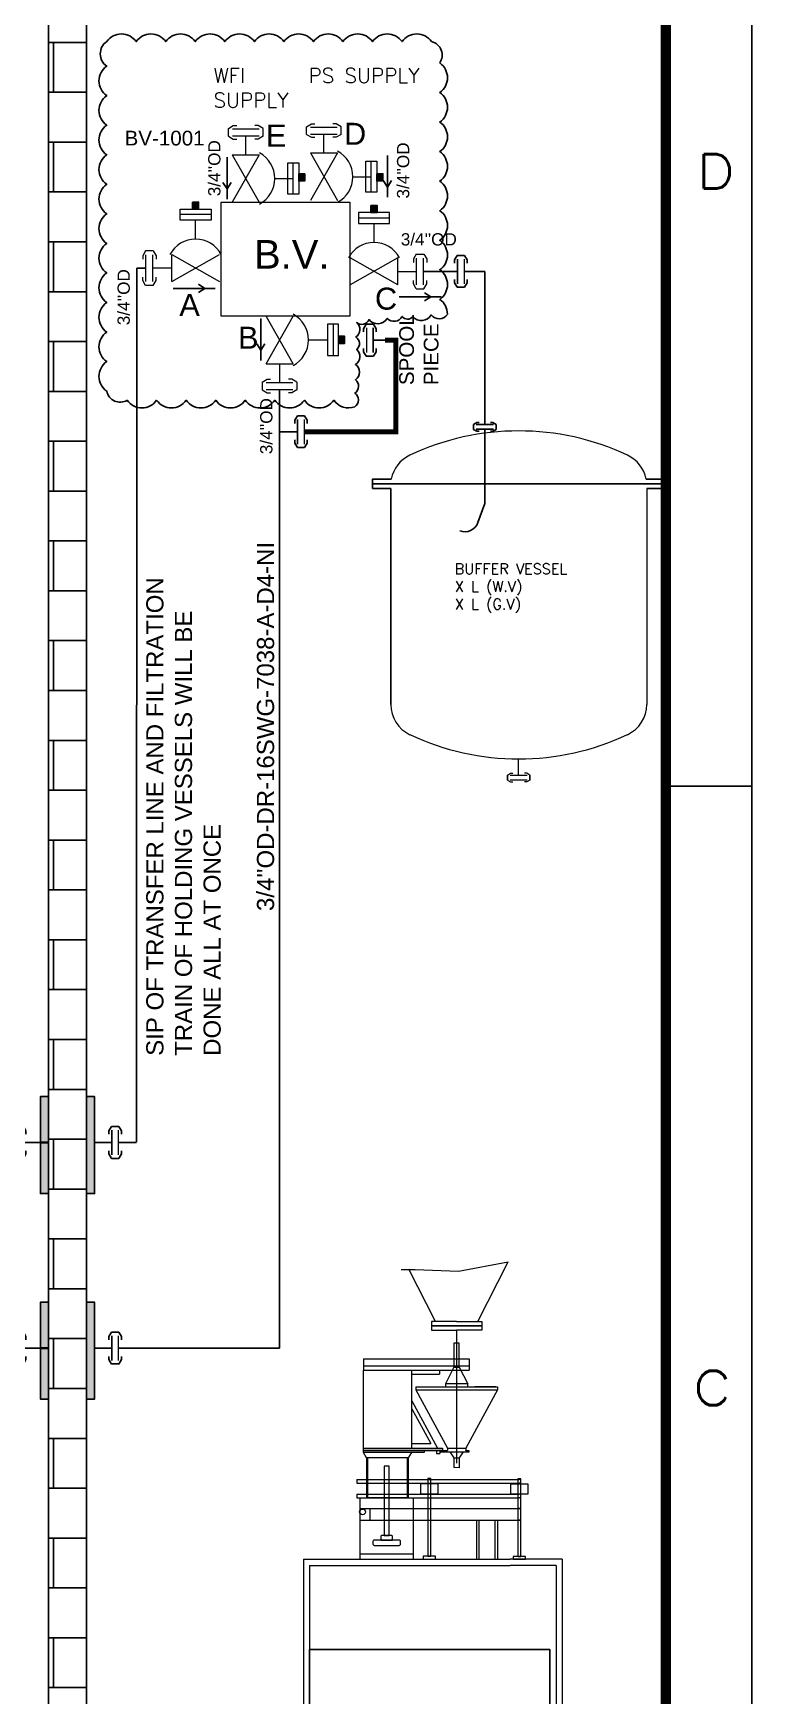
# Model space of a CAD drawing. Header units: millimetres. Extents: x -6754 to 5895, y -4820 to 1016.
# Drawn here: x -1241.7 to -1095.2, y -1977.1 to -1638.3 of the extents above; entities that cross this region are included whole.
import ezdxf
from ezdxf.enums import TextEntityAlignment as Align

# ---------------------------------------------------------------- set-up
doc = ezdxf.new("R2010")
doc.units = ezdxf.units.MM
doc.linetypes.add('ACAD_ISO04W100', pattern=[30.5, 24, -3, 0.5, -3])
doc.linetypes.add('HIDDEN', pattern=[0.375, 0.25, -0.125])
doc.layers.get('0').update_dxf_attribs({"linetype": 'CONTINUOUS'})
for name, color, linetype, lineweight in [('AM_8', 1, 'CONTINUOUS', 15), ('DIM WORKING', 6, 'CONTINUOUS', 20), ('MACHINE', 8, 'CONTINUOUS', 15)]:
    doc.layers.add(name, color=color, linetype=linetype, lineweight=lineweight)
for name, color, linetype in [('P---PLINB-CON003', 7, 'CONTINUOUS'), ('P---PLINB-DRH137', 7, 'CONTINUOUS'), ('P---PLINB-PRO026', 7, 'CONTINUOUS'), ('P---PLIND-TEXT-25-35', 2, 'CONTINUOUS'), ('SETS', 7, 'CONTINUOUS'), ('SHEET', 7, 'CONTINUOUS')]:
    doc.layers.add(name, color=color, linetype=linetype)
doc.styles.add('ISO', font='isocp')
doc.styles.add('ROMANS', font='romans.shx')
doc.styles.add('ROMANT', font='romant.shx')
doc.styles.get("Standard").update_dxf_attribs({"font": 'arial.ttf'})
doc.linetypes.add('ZIGZAG', pattern='A,0.00254,-5.08,[131,ltypeshp.shx,S=5.08,R=0,X=-5.08,Y=0],-10.16,[131,ltypeshp.shx,S=5.08,R=180,X=5.08,Y=0],-5.08', length=20.32254)

# ---------------------------------------------------------------- blocks, each defined once
blk = doc.blocks.new('A$C16976E94')
at = {"layer": 'DIM WORKING'}
blk.add_line((920.1, 308.4), (2219.4, 308.4), dxfattribs=at)
at = {"layer": 'MACHINE'}
for p, q in [((1698.2, 3067.9), (1948.1, 3114.7)), ((1795.4, 2814.3), (1948.1, 3114.7)), ((1411.4, 3075.5), (1482.1, 3075.5)), ((1583.5, 2814.3), (1449.5, 3078)), ((1482.1, 3075.5), (1698.2, 3067.9)), ((1689.5, 2771.9), (1689.5, 2104.5)), ((1221.9, 2628.3), (1221.9, 2592.3)), ((1221.9, 2628.3), (1753.1, 2628.3)), ((1221.9, 2592.3), (1221.9, 2570.9)), ((1221.9, 2592.3), (1753.1, 2592.3)), ((1675.9, 2586.6), (1633.9, 2502.9)), ((1703, 2586.6), (1745.1, 2502.9)), ((1753.1, 2628.3), (1753.1, 2570.9)), ((1221.9, 2570.9), (1753.1, 2570.9)), ((1221.9, 2180), (1221.9, 2570.9)), ((1464.4, 2180), (1464.4, 2570.9)), ((1464.4, 2550.7), (1604.2, 2550.7)), ((1604.2, 2570.9), (1604.2, 2550.7)), ((1484.2, 2487.2), (1484.2, 2471.8)), ((1484.2, 2487.2), (1894.8, 2487.2)), ((1484.2, 2471.8), (1894.8, 2471.8)), ((1484.2, 2471.8), (1643.2, 2180)), ((1894.8, 2471.8), (1735.8, 2180)), ((1781.2, 2488.4), (1887.1, 2488.4)), ((1894.8, 2487.2), (1894.8, 2471.8)), ((1464.4, 2416.1), (1593, 2180)), ((1464.4, 2377.3), (1559.7, 2202.4)), ((1221.9, 2168.4), (1221.9, 2180)), ((1221.9, 2180), (1618.6, 2180)), ((1464.4, 2202.4), (1559.7, 2202.4)), ((1618.6, 2180), (1618.6, 2168.4)), ((1643.2, 2180), (1643.2, 2168.4)), ((1643.2, 2180), (1735.8, 2180)), ((1735.8, 2180), (1735.8, 2168.4)), ((1221.9, 2156.8), (1221.9, 2168.4)), ((1221.9, 2168.4), (1618.6, 2168.4)), ((1618.6, 2168.4), (1221.9, 2168.4)), ((1236.3, 2130.3), (1221.9, 2156.8)), ((1526.3, 2156.8), (1221.9, 2156.8)), ((1448.5, 2130.3), (1236.3, 2130.3)), ((1236.3, 2130.3), (1236.3, 1931.3)), ((1242.5, 2130.3), (1242.5, 1931.3)), ((1442.3, 1931.3), (1442.3, 2130.3)), ((1448.5, 2130.3), (1464.4, 2156.8)), ((1448.5, 1931.3), (1448.5, 2130.3)), ((1526.3, 2168.4), (1526.3, 2156.8)), ((1589, 2168.4), (1643.2, 2168.4)), ((1589, 2168.4), (1589, 2152.6)), ((1589, 2152.6), (1605.9, 2152.6)), ((1605.9, 2168.4), (1605.9, 2152.6)), ((1605.9, 2160.5), (1752.6, 2160.5)), ((1656.1, 2160.5), (1676.1, 2130.3)), ((1676.1, 2130.3), (1702.8, 2130.3)), ((1676.1, 2130.3), (1676.1, 2081.7)), ((1722.8, 2160.5), (1702.8, 2130.3)), ((1702.8, 2130.3), (1702.8, 2081.3)), ((1735.6, 2166.7), (1735.8, 2168.4)), ((1752.6, 2166.7), (1735.6, 2166.7)), ((1752.6, 2160.5), (1752.6, 2166.7)), ((1188.2, 2022), (1188.2, 2003)), ((1188.2, 2022), (2004.1, 2022)), ((1188.2, 2003), (2004.1, 2003)), ((1702.8, 2081.3), (1676.1, 2081.7)), ((2012.1, 2022), (2004.1, 2022)), ((2012.1, 2003), (2004.1, 2003)), ((1188.2, 1948.5), (1188.2, 1929.5)), ((1188.2, 1948.5), (2004.1, 1948.5)), ((1188.2, 1929.5), (2004.1, 1929.5)), ((1236.3, 1931.3), (1448.5, 1931.3)), ((2012.1, 1948.5), (2004.1, 1948.5)), ((2012.1, 1929.5), (2004.1, 1929.5)), ((1203.8, 1876.4), (1253.1, 1876.4)), ((1217.1, 1874), (1203.8, 1874)), ((1253.1, 1876.4), (1253.1, 1817.5)), ((1253.1, 1876.4), (2012.1, 1876.4)), ((2012.1, 1876.4), (1996.1, 1876.4)), ((1203.8, 1817.5), (1253.1, 1817.5)), ((1253.1, 1817.5), (2012.1, 1817.5)), ((2012.1, 1817.5), (1996.1, 1817.5)), ((920.1, 1621.6), (1958.9, 1621.6)), ((920.1, 1621.6), (920.1, 59.8)), ((951.1, 1590.7), (1958.9, 1590.7)), ((951.1, 1590.7), (951.1, 155.8)), ((1203.8, 1649.5), (1473.5, 1649.5)), ((2219.4, 1621.6), (1958.9, 1621.6)), ((2188.4, 1590.7), (1958.9, 1590.7)), ((2188.4, 1590.7), (2188.4, 155.8)), ((2219.4, 1621.6), (2219.4, 59.8)), ((951.1, 155.8), (1958.9, 155.8)), ((967.4, 131), (967.4, 59.8)), ((967.4, 131), (1958.9, 131)), ((2188.4, 155.8), (1958.9, 155.8)), ((2172.1, 131), (1958.9, 131)), ((2172.1, 131), (2172.1, 59.8)), ((920.1, 59.8), (967.4, 59.8)), ((2219.4, 59.8), (2172.1, 59.8))]:
    blk.add_line(p, q, dxfattribs=at)
for points in [[(1689.5, 2814.3), (1562.6, 2814.3), (1562.6, 2793.1), (1689.5, 2793.1)], [(1689.5, 2793.1), (1562.6, 2793.1), (1562.6, 2771.9), (1689.5, 2771.9)], [(1689.5, 2814.3), (1816.4, 2814.3), (1816.4, 2793.1), (1689.5, 2793.1)], [(1689.5, 2793.1), (1816.4, 2793.1), (1816.4, 2771.9), (1689.5, 2771.9)], [(1203.8, 1929.5), (1203.8, 1621.6), (1473.5, 1621.6), (1473.5, 1929.5)], [(951.6, 16.5), (951.6, 59.8), (935.9, 59.8), (935.9, 16.5)], [(2187.9, 16.5), (2187.9, 59.8), (2203.6, 59.8), (2203.6, 16.5)]]:
    blk.add_lwpolyline(points, dxfattribs=at)
for points in [[(1675.9, 2586.6), (1703, 2586.6), (1703, 2706.2), (1675.9, 2706.2)], [(1633.9, 2487.2), (1745.1, 2487.2), (1745.1, 2502.9), (1633.9, 2502.9)], [(1326.3, 1741.9), (1350.5, 1741.9), (1350.5, 2088.7), (1326.3, 2088.7)], [(1544.8, 1637.1), (1560.7, 1637.1), (1560.7, 2026.9), (1544.8, 2026.9)], [(1996.1, 1635.9), (2012.1, 1635.9), (2012.1, 2025.8), (1996.1, 2025.8)], [(1508.1, 1950.5), (1597.3, 1950.5), (1597.3, 1999.9), (1508.1, 1999.9)], [(1959.5, 1949.4), (2048.7, 1949.4), (2048.7, 1998.7), (1959.5, 1998.7)], [(1788.8, 1622.5), (1803.2, 1622.5), (1803.2, 1816.9), (1788.8, 1816.9)], [(1881.3, 1622.5), (1895.7, 1622.5), (1895.7, 1816.9), (1881.3, 1816.9)], [(1521.7, 1622.7), (1583.8, 1622.7), (1583.8, 1637.1), (1521.7, 1637.1)], [(1973, 1621.6), (2035.2, 1621.6), (2035.2, 1635.9), (1973, 1635.9)], [(874, 0.1), (1013.5, 0.1), (1013.5, 16.5), (874, 16.5)], [(2265.5, 0.1), (2126, 0.1), (2126, 16.5), (2265.5, 16.5)]]:
    blk.add_lwpolyline(points, close=True, dxfattribs=at)
for points in [[(1275.4, 1691.7), (1401.5, 1691.7, 0.414214), (1407.7, 1697.9), (1407.7, 1711.7, 0.414214), (1401.5, 1717.9), (1275.4, 1717.9, 0.414214), (1269.2, 1711.7), (1269.2, 1697.9, 0.414214)], [(1309.1, 1717.9), (1367.8, 1717.9), (1367.8, 1735.7, 0.414214), (1361.6, 1741.9), (1315.2, 1741.9, 0.414214), (1309.1, 1735.7)]]:
    blk.add_lwpolyline(points, format="xyb", close=True, dxfattribs=at)
blk.add_circle((1217.1, 1859.4), 14.6, dxfattribs=at)
blk = doc.blocks.new('phi-a1praj')
at = {"color": 7}
for p, q in [((836.025, 4.975), (836.025, 589.025)), ((836.025, 220.884), (841, 220.884))]:
    blk.add_line(p, q, dxfattribs=at)
blk.add_lwpolyline([(0, 594), (841, 594), (841, 0), (0, 0)], close=True)
at = {"color": 7, "const_width": 0.597}
blk.add_lwpolyline([(836.025, 4.975), (836.025, 589.025), (25.121, 589.025), (25.121, 4.975)], close=True, dxfattribs=at)
at = {"color": 7, "style": 'ROMANS', "width": 1.25}
for s, p in [('D', (838.921, 256.433)), ('C', (838.71, 186.095))]:
    blk.add_text(s, height=1.99, dxfattribs=at).set_placement(p, align=Align.MIDDLE)
at = {"style": 'ISO', "flags": 1}
for tag, p in [('$UR', (836.025, 589.025)), ('$LL', (25.121, 4.975)), ('$INSERT', (836.025, 4.975))]:
    blk.add_attdef(tag, p, '', height=2.5, dxfattribs=at)
blk = doc.blocks.new('rgyjryjyfrjfhjgfgj')
at = {"color": 0, "linetype": 'ByBlock'}
for p, q in [((716.48, 396.87), (717.39, 397.41)), ((717.39, 397.41), (718.05, 397.41)), ((722.07, 397.41), (721.4, 397.41)), ((722.97, 396.87), (722.07, 397.41)), ((722.97, 395.42), (722.97, 396.87)), ((716.48, 395.42), (717.39, 394.88)), ((717.39, 394.88), (718.05, 394.88)), ((722.07, 394.88), (721.4, 394.88)), ((722.97, 395.42), (722.07, 394.88))]:
    blk.add_line(p, q, dxfattribs=at)
at = {"color": 6, "linetype": 'ByBlock'}
blk.add_line((719.73, 391.95), (719.73, 395.48), dxfattribs=at)
at = {"color": 1, "linetype": 'ByBlock', "lineweight": 15}
blk.add_lwpolyline([(717.23, 396.8), (722.23, 396.8)], dxfattribs=at)
at = {"color": 6, "linetype": 'ByBlock'}
blk.add_lwpolyline([(717.23, 395.48), (722.23, 395.48)], dxfattribs=at)
blk = doc.blocks.new('phi_15825218758')
at = {"color": 0, "linetype": 'ByBlock'}
blk.add_line((-3.24, 3.47), (-3.24, 4.92), dxfattribs=at)
blk.add_blockref('rgyjryjyfrjfhjgfgj', (-719.73, -391.95), dxfattribs=at)
at = {"flags": 1}
for p, rotation in [((0, 4.85), 90), ((0, 0), 270)]:
    blk.add_attdef('PHI_CONNECTIONPOINT', p, '', height=0.1, rotation=rotation, dxfattribs=at)
blk = doc.blocks.new('phi_158624437617')
at = {"color": 0, "linetype": 'ByBlock'}
blk.add_line((-3.24, 3.47), (-3.24, 4.92), dxfattribs=at)
blk.add_blockref('rgyjryjyfrjfhjgfgj', (-719.73, -391.95), dxfattribs=at)
at = {"flags": 1}
for p, rotation in [((0, 4.85), 90), ((0, 0), 270)]:
    blk.add_attdef('PHI_CONNECTIONPOINT', p, '', height=0.1, rotation=rotation, dxfattribs=at)
blk = doc.blocks.new('5 WAY')
h = blk.add_hatch(color=1)
h.dxf.hatch_style = 1
h.paths.add_polyline_path([(-414.35, -1696.37), (-414.35, -1694.93), (-415.59, -1694.93), (-415.59, -1696.37)])
h = blk.add_hatch(color=1)
h.dxf.hatch_style = 1
h.paths.add_polyline_path([(-398.44, -1696.37), (-398.44, -1694.92), (-399.67, -1694.92), (-399.67, -1696.37)])
h = blk.add_hatch(color=1)
h.dxf.hatch_style = 1
h.paths.add_polyline_path([(-436, -1702.12), (-436, -1700.67), (-437.24, -1700.67), (-437.24, -1702.12)])
h = blk.add_hatch(color=1)
h.dxf.hatch_style = 1
h.paths.add_polyline_path([(-399.62, -1702.8), (-399.62, -1701.35), (-400.86, -1701.35), (-400.86, -1702.8)])
h = blk.add_hatch(color=1)
h.dxf.hatch_style = 1
h.paths.add_polyline_path([(-406.25, -1729.48), (-406.25, -1728.03), (-407.49, -1728.03), (-407.49, -1729.48)])
for p, q in [((-430.19, -1691.53), (-430.19, -1700.06)), ((-397.51, -1691.16), (-397.51, -1699.69)), ((-430.19, -1697.98), (-431.03, -1696.67)), ((-430.19, -1697.98), (-429.35, -1696.67)), ((-397.51, -1697.62), (-398.35, -1696.3)), ((-397.51, -1697.62), (-396.67, -1696.3)), ((-434.73, -1718.27), (-436.04, -1717.43)), ((-441.18, -1718.27), (-432.65, -1718.27)), ((-434.73, -1718.27), (-436.04, -1719.1)), ((-395.11, -1720), (-386.57, -1720)), ((-388.65, -1720), (-389.97, -1719.16)), ((-388.65, -1720), (-389.97, -1720.83)), ((-423.32, -1724.41), (-423.32, -1732.94)), ((-423.32, -1730.87), (-424.15, -1729.55)), ((-423.32, -1730.87), (-422.48, -1729.55))]:
    blk.add_line(p, q)
at = {"color": 5, "lineweight": 15}
for p, q in [((-416.7, -1699.04), (-416.7, -1692.71)), ((-400.79, -1698.67), (-400.79, -1692.34)), ((-420.47, -1695.87), (-416.7, -1695.87)), ((-404.56, -1695.51), (-400.79, -1695.51)), ((-433.45, -1703.23), (-439.78, -1703.23)), ((-403.41, -1703.89), (-397.07, -1703.89)), ((-436.62, -1708.23), (-436.62, -1704.34)), ((-400.24, -1708.91), (-400.24, -1705.02)), ((-408.6, -1725.59), (-408.6, -1731.92)), ((-413.6, -1728.76), (-409.71, -1728.76))]:
    blk.add_line(p, q, dxfattribs=at)
for points in [[(-415.59, -1692.71), (-415.59, -1699.04), (-417.82, -1699.04), (-417.82, -1692.71)], [(-399.67, -1692.34), (-399.67, -1698.67), (-401.9, -1698.67), (-401.9, -1692.34)], [(-439.78, -1702.12), (-433.45, -1702.12), (-433.45, -1704.34), (-439.78, -1704.34)], [(-397.07, -1702.8), (-403.41, -1702.8), (-403.41, -1705.02), (-397.07, -1705.02)], [(-407.49, -1731.92), (-407.49, -1725.59), (-409.71, -1725.59), (-409.71, -1731.92)]]:
    blk.add_lwpolyline(points, close=True, dxfattribs=at)
at = {"color": 1}
for points in [[(-415.59, -1694.93), (-414.35, -1694.93), (-414.35, -1696.37), (-415.59, -1696.37)], [(-399.67, -1694.92), (-398.44, -1694.92), (-398.44, -1696.37), (-399.67, -1696.37)], [(-437.24, -1700.67), (-436, -1700.67), (-436, -1702.12), (-437.24, -1702.12)], [(-400.86, -1701.35), (-399.62, -1701.35), (-399.62, -1702.8), (-400.86, -1702.8)], [(-407.49, -1728.03), (-406.25, -1728.03), (-406.25, -1729.48), (-407.49, -1729.48)]]:
    blk.add_lwpolyline(points, close=True, dxfattribs=at)
at = {"layer": 'AM_8', "color": 5}
blk.add_lwpolyline([(-431.4, -1700.72), (-405.15, -1700.72), (-405.15, -1723.91), (-431.4, -1723.91)], close=True, dxfattribs=at)
at = {"layer": 'SHEET', "color": 5, "lineweight": 15}
for p, q in [((-429.91, -1685.69), (-428.93, -1685.1)), ((-429.91, -1687.26), (-429.91, -1685.69)), ((-428.93, -1685.1), (-428.21, -1685.1)), ((-426.39, -1691.03), (-426.39, -1687.19)), ((-423.85, -1685.1), (-424.57, -1685.1)), ((-422.87, -1685.69), (-423.85, -1685.1)), ((-422.87, -1687.26), (-422.87, -1685.69)), ((-413.99, -1685.32), (-413.01, -1684.74)), ((-413.99, -1686.89), (-413.99, -1685.32)), ((-413.99, -1686.89), (-413.01, -1687.48)), ((-413.01, -1684.74), (-412.29, -1684.74)), ((-410.47, -1690.66), (-410.47, -1686.82)), ((-407.94, -1684.73), (-408.66, -1684.73)), ((-406.96, -1685.32), (-407.94, -1684.73)), ((-406.96, -1686.89), (-407.94, -1687.48)), ((-406.96, -1686.89), (-406.96, -1685.32)), ((-429.91, -1687.26), (-428.93, -1687.85)), ((-428.93, -1687.85), (-428.21, -1687.85)), ((-423.85, -1687.85), (-424.57, -1687.85)), ((-422.87, -1687.26), (-423.85, -1687.85)), ((-413.01, -1687.48), (-412.29, -1687.48)), ((-407.94, -1687.48), (-408.66, -1687.48)), ((-429.13, -1691.03), (-423.62, -1700.72)), ((-423.62, -1691.03), (-429.13, -1700.72)), ((-413.22, -1690.66), (-407.7, -1700.35)), ((-407.7, -1690.66), (-413.22, -1700.35)), ((-446.8, -1710.63), (-447.39, -1711.61)), ((-445.23, -1710.63), (-446.8, -1710.63)), ((-445.23, -1710.63), (-444.64, -1711.61)), ((-447.39, -1711.61), (-447.39, -1712.33)), ((-441.46, -1714.15), (-445.3, -1714.15)), ((-444.64, -1711.61), (-444.64, -1712.33)), ((-441.46, -1716.89), (-431.77, -1711.38)), ((-441.46, -1711.38), (-431.77, -1716.89)), ((-395.39, -1717.57), (-405.09, -1712.05)), ((-395.39, -1712.05), (-405.09, -1717.57)), ((-391.63, -1711.29), (-392.21, -1712.27)), ((-392.21, -1712.27), (-392.21, -1712.99)), ((-391.63, -1711.29), (-390.05, -1711.29)), ((-390.05, -1711.29), (-389.47, -1712.27)), ((-389.47, -1712.27), (-389.47, -1712.99)), ((-447.39, -1716.68), (-447.39, -1715.96)), ((-446.8, -1717.66), (-447.39, -1716.68)), ((-445.23, -1717.66), (-446.8, -1717.66)), ((-445.23, -1717.66), (-444.64, -1716.68)), ((-444.64, -1716.68), (-444.64, -1715.96)), ((-395.39, -1714.81), (-391.56, -1714.81)), ((-392.21, -1717.35), (-392.21, -1716.63)), ((-391.63, -1718.33), (-392.21, -1717.35)), ((-390.05, -1718.33), (-389.47, -1717.35)), ((-389.47, -1717.35), (-389.47, -1716.63)), ((-391.63, -1718.33), (-390.05, -1718.33)), ((-422.26, -1733.61), (-416.75, -1723.91)), ((-416.75, -1733.61), (-422.26, -1723.91)), ((-419.52, -1733.61), (-419.52, -1737.44)), ((-423.03, -1737.37), (-422.05, -1736.78)), ((-423.03, -1737.37), (-423.03, -1738.94)), ((-422.05, -1736.78), (-421.33, -1736.78)), ((-416.98, -1736.78), (-417.7, -1736.78)), ((-416, -1737.37), (-416.98, -1736.78)), ((-416, -1737.37), (-416, -1738.94)), ((-423.03, -1738.94), (-422.05, -1739.53)), ((-422.05, -1739.53), (-421.33, -1739.53)), ((-416.98, -1739.53), (-417.7, -1739.53)), ((-416, -1738.94), (-416.98, -1739.53))]:
    blk.add_line(p, q, dxfattribs=at)
for points in [[(-429.1, -1685.76), (-423.68, -1685.76)], [(-429.1, -1687.19), (-423.68, -1687.19)], [(-413.18, -1685.39), (-407.76, -1685.39)], [(-413.18, -1686.82), (-407.76, -1686.82)], [(-429.13, -1691.03), (-423.62, -1691.03)], [(-413.22, -1690.66), (-407.7, -1690.66)], [(-446.73, -1716.86), (-446.73, -1711.44)], [(-445.3, -1716.86), (-445.3, -1711.44)], [(-441.46, -1716.89), (-441.46, -1711.38)], [(-395.39, -1717.57), (-395.39, -1712.05)], [(-391.56, -1717.52), (-391.56, -1712.1)], [(-390.13, -1717.52), (-390.12, -1712.1)], [(-422.26, -1733.61), (-416.75, -1733.61)], [(-422.23, -1737.44), (-416.81, -1737.44)], [(-422.23, -1738.87), (-416.81, -1738.87)]]:
    blk.add_lwpolyline(points, dxfattribs=at)
for centre, start, end in [((-410.46, -1695.51), 297.8564, 62.1436), ((-426.37, -1695.87), 297.8564, 62.1436), ((-436.62, -1714.13), 27.8564, 152.1436), ((-400.24, -1714.81), 27.8564, 152.1436), ((-419.5, -1728.76), 297.8564, 62.1436)]:
    blk.add_arc(centre, 5.9, start, end, dxfattribs=at)
at = {"attachment_point": 1}
for s, insert, char_height, width in [('\\pxt8;E', (-422.27, -1684.89), 4.485, 128.0819), ('\\pxt8;D', (-406.35, -1684.52), 4.485, 128.0819), ('\\pxt8;B.V.', (-424.7, -1708.41), 5.83, 166.5065), ('\\pxt8;A', (-439.93, -1719.4), 4.485, 128.0819), ('\\pxt8;C', (-400.05, -1718.11), 4.485, 128.0819), ('\\pxt8;B', (-427.96, -1726.07), 4.485, 128.0819)]:
    blk.add_mtext(s, dxfattribs=dict(at, insert=insert, char_height=char_height, width=width))

msp = doc.modelspace()

# ---------------------------------------------------------------- hatches: boundary and pattern name
h = msp.add_hatch()
h.set_pattern_fill('AR-B816', color=44, scale=0.05)
h.set_pattern_definition([(0, (-1877.667, -1741.792), (0, 10.16), []), (90, (-1877.667, -1741.792), (-10.16, 10.16), [10.16, -10.16])])
h.paths.add_polyline_path([(-1230.85, -1007.98), (-1238.64, -1007.98), (-1238.64, -2153.18), (-1230.85, -2153.18)])
h = msp.add_hatch(color=256)
h.dxf.hatch_style = 1
h.paths.add_polyline_path([(-1238.64, -1855.01), (-1240.27, -1855.01), (-1240.27, -1874.77), (-1238.64, -1874.77)])
h = msp.add_hatch(color=256)
h.dxf.hatch_style = 1
h.paths.add_polyline_path([(-1229.22, -1855.01), (-1230.85, -1855.01), (-1230.85, -1874.77), (-1229.22, -1874.77)])
h = msp.add_hatch(color=256)
h.dxf.hatch_style = 1
h.paths.add_polyline_path([(-1238.64, -1896.92), (-1240.27, -1896.92), (-1240.27, -1916.67), (-1238.64, -1916.67)])
h = msp.add_hatch(color=256)
h.dxf.hatch_style = 1
h.paths.add_polyline_path([(-1229.22, -1896.92), (-1230.85, -1896.92), (-1230.85, -1916.67), (-1229.22, -1916.67)])

# ---------------------------------------------------------------- linework, layer by layer
at = {"color": 8, "linetype": 'ZIGZAG', "ltscale": 0.2}
for p, q in [((-1153.89, -1686.86), (-1149.65, -1686.86)), ((-1149.65, -1686.86), (-1149.65, -1718.06))]:
    msp.add_line(p, q, dxfattribs=at)
at = {"color": 8}
for p, q in [((-1151.94, -1718.02), (-1151.3, -1717.64)), ((-1151.3, -1717.64), (-1150.83, -1717.64)), ((-1148, -1717.64), (-1148.47, -1717.64)), ((-1147.36, -1718.02), (-1148, -1717.64)), ((-1151.94, -1718.02), (-1151.94, -1719.04)), ((-1151.94, -1719.04), (-1151.3, -1719.42)), ((-1151.3, -1719.42), (-1150.83, -1719.42)), ((-1149.65, -1718.99), (-1149.65, -1734.13)), ((-1148, -1719.42), (-1148.47, -1719.42)), ((-1147.36, -1719.04), (-1148, -1719.42)), ((-1147.36, -1718.02), (-1147.36, -1719.04)), ((-1172.54, -1730.12), (-1113.24, -1730.12)), ((-1172.54, -1730.12), (-1117.66, -1730.12)), ((-1168.85, -1731.07), (-1168.85, -1775.09)), ((-1149.65, -1734.13), (-1151.07, -1738.03))]:
    msp.add_line(p, q, dxfattribs=at)
at = {"color": 44}
msp.add_lwpolyline([(-1230.85, -1007.98), (-1230.85, -2153.18), (-1238.64, -2153.18), (-1238.64, -1007.98)], close=True, dxfattribs=at)
at = {"color": 1}
for points in [[(-1176.16, -1714.46, -0.339532), (-1180.43, -1713.11, -0.520567), (-1186.45, -1713.11, -0.520567), (-1192.48, -1713.11, -0.520567), (-1198.5, -1713.11, -0.520567), (-1204.52, -1713.11, -0.520567), (-1210.54, -1713.11, -0.520567), (-1216.56, -1713.11, -0.520567), (-1222.58, -1713.11, -0.520567), (-1226.75, -1711.26, -0.520567), (-1226.75, -1705.24, -0.520567), (-1226.75, -1699.22, -0.520567), (-1226.75, -1693.2, -0.520567), (-1226.75, -1687.17, -0.520567), (-1226.75, -1681.15, -0.520567), (-1226.75, -1675.13, -0.520567), (-1226.75, -1669.11, -0.520567), (-1226.75, -1663.09, -0.520567), (-1226.75, -1657.06, -0.520567), (-1226.75, -1651.04, -0.520567), (-1226.75, -1645.02, -0.520567), (-1226.75, -1640.02, -0.520567), (-1220.73, -1640.02, -0.520567), (-1214.71, -1640.02, -0.520567), (-1208.69, -1640.02, -0.520567), (-1202.67, -1640.02, -0.520567), (-1196.64, -1640.02, -0.520567), (-1190.62, -1640.02, -0.520567), (-1184.6, -1640.02, -0.520567), (-1178.58, -1640.02, -0.520567), (-1172.56, -1640.02, -0.520567), (-1166.54, -1640.02, -0.520567), (-1160.51, -1640.02, -0.520567), (-1158.84, -1644.38, -0.520567), (-1158.84, -1650.4, -0.520567), (-1158.84, -1656.42, -0.520567), (-1158.84, -1662.44, -0.520567), (-1158.84, -1668.46, -0.520567), (-1158.84, -1674.48, -0.520567), (-1158.84, -1680.51, -0.520567), (-1158.84, -1686.53, -0.520567), (-1158.84, -1692.55, -0.244698), (-1157.28, -1695.56, -0.244698)], [(-1176.19, -1714.46, 0.520567), (-1176.15, -1711.64, 0.520567), (-1176.05, -1708.94, 0.520567), (-1176.03, -1705.8, 0.520567), (-1175.78, -1702.76, 0.520567), (-1175.99, -1700.22, 0.520567), (-1175.8, -1697.27, 0.520567), (-1173.26, -1696.66, 0.520567), (-1169.54, -1696.44, 0.520567), (-1166.51, -1696.02, 0.520567), (-1164.36, -1696.04, 0.520567), (-1160.58, -1695.71, 0.520567), (-1157.26, -1695.61)]]:
    msp.add_lwpolyline(points, format="xyb", dxfattribs=at)
at = {"linetype": 'HIDDEN', "ltscale": 20, "const_width": 1}
msp.add_lwpolyline([(-1186.5, -1719.54), (-1167.82, -1719.54), (-1167.82, -1700.88), (-1170.01, -1700.88)], dxfattribs=at)
at = {"color": 8}
for points in [[(-1147.88, -1718.06), (-1151.41, -1718.06)], [(-1147.88, -1718.99), (-1151.41, -1718.99)], [(-1168.85, -1731.07), (-1172.54, -1731.07), (-1172.54, -1729.18), (-1168.73, -1729.18)], [(-1116.79, -1729.18), (-1113.24, -1729.18), (-1113.24, -1731.07), (-1116.66, -1731.07)]]:
    msp.add_lwpolyline(points, dxfattribs=at)
for points in [[(-1238.64, -1874.77), (-1238.64, -1855.01), (-1240.27, -1855.01), (-1240.27, -1874.77)], [(-1230.85, -1874.77), (-1230.85, -1855.01), (-1229.22, -1855.01), (-1229.22, -1874.77)], [(-1238.64, -1916.67), (-1238.64, -1896.92), (-1240.27, -1896.92), (-1240.27, -1916.67)], [(-1230.85, -1916.67), (-1230.85, -1896.92), (-1229.22, -1896.92), (-1229.22, -1916.67)]]:
    msp.add_lwpolyline(points, close=True)
msp.add_lwpolyline([(-1185.39, -1967.69), (-1136.43, -1967.69), (-1136.43, -2002.63), (-1185.39, -2002.63)], close=True, dxfattribs=at)
msp.add_arc((-1153.76, -1737.04), 2.87, 250, 340, dxfattribs=at)
at = {"layer": 'P---PLINB-CON003', "color": 230, "linetype": 'ACAD_ISO04W100', "const_width": 0.5}
for points in [[(-1240.27, -1864.36), (-1238.64, -1864.36)], [(-1240.27, -1906.27), (-1238.64, -1906.27)]]:
    msp.add_lwpolyline(points, dxfattribs=at)
at = {"layer": 'P---PLINB-DRH137', "color": 7, "linetype": 'Continuous', "ltscale": 0.1}
for points in [[(-1191.52, -1710.92), (-1191.52, -1724.21)], [(-1191.52, -1724.21), (-1191.53, -1820.08)], [(-1191.53, -1820.08), (-1191.53, -1906.27)], [(-1191.53, -1906.27), (-1224.36, -1906.27)]]:
    msp.add_lwpolyline(points, dxfattribs=at)
at = {"layer": 'P---PLINB-PRO026', "color": 4, "linetype": 'Continuous', "ltscale": 0.1}
msp.add_line((-1218.74, -1686.2), (-1220.63, -1686.2), dxfattribs=at)
for points in [[(-1220.7, -1864.24), (-1220.63, -1686.2)], [(-1162.14, -1686.86), (-1158.75, -1686.86)], [(-1224.36, -1864.36), (-1220.7, -1864.36)]]:
    msp.add_lwpolyline(points, dxfattribs=at)
at = {"layer": 'SETS', "color": 8, "linetype": 'Continuous', "lineweight": 13}
for p, q in [((-1116.66, -1731.07), (-1116.66, -1775.09)), ((-1142.76, -1789.53), (-1142.76, -1786.21)), ((-1145.03, -1789.49), (-1144.4, -1789.11)), ((-1145.03, -1789.49), (-1144.4, -1789.11)), ((-1145.03, -1790.51), (-1145.03, -1789.49)), ((-1145.03, -1789.49), (-1145.03, -1790.51)), ((-1145.03, -1790.51), (-1144.4, -1790.89)), ((-1144.4, -1789.11), (-1143.93, -1789.11)), ((-1144.4, -1789.11), (-1143.93, -1789.11)), ((-1144.4, -1790.89), (-1143.93, -1790.89)), ((-1141.12, -1789.11), (-1141.58, -1789.11)), ((-1141.12, -1789.11), (-1141.58, -1789.11)), ((-1141.12, -1790.89), (-1141.58, -1790.89)), ((-1140.48, -1789.49), (-1141.12, -1789.11)), ((-1140.48, -1789.49), (-1141.12, -1789.11)), ((-1140.48, -1790.51), (-1141.12, -1790.89)), ((-1140.48, -1790.51), (-1140.48, -1789.49)), ((-1140.48, -1789.49), (-1140.48, -1790.51))]:
    msp.add_line(p, q, dxfattribs=at)
for points in [[(-1144.51, -1789.53), (-1141, -1789.53)], [(-1144.51, -1790.46), (-1141, -1790.46)]]:
    msp.add_lwpolyline(points, dxfattribs=at)
for centre, radius, start, end in [((-1142.76, -1771.55), 52.19, 64.8587, 115.1413), ((-1162.03, -1730.48), 6.82, 115.1413, 169.0288), ((-1123.48, -1730.48), 6.82, 10.9712, 64.8587), ((-1162.03, -1775.09), 6.82, 180, 244.8587), ((-1123.48, -1775.09), 6.82, 295.1413, 0), ((-1142.76, -1734.01), 52.19, 244.8587, 295.1412)]:
    msp.add_arc(centre, radius, start, end, dxfattribs=at)

# ---------------------------------------------------------------- block references
for name, p, xscale, yscale, zscale in [('phi-a1praj', (-4059.57, -2570.35), 3.524766200065415, 3.524766200065415, 3.524766200065415), ('A$C16976E94', (-1224.01, -2015.16), 0.0406060842088095, 0.0406060842088095, 0.0406060842088095)]:
    msp.add_blockref(name, p, dxfattribs=dict(xscale=xscale, yscale=yscale, zscale=zscale))
at = {"color": 1}
msp.add_blockref('5 WAY', (-772.01, 27.95), dxfattribs=at)
at = {"layer": 'P---PLINB-CON003', "rotation": 90.00000000000001}
for p in [(-1240.27, -1864.36), (-1240.27, -1906.27)]:
    msp.add_blockref('phi_158624437617', p, dxfattribs=at)
at = {"layer": 'P---PLINB-DRH137', "xscale": -1, "rotation": 270}
msp.add_blockref('phi_158624437617', (-1229.22, -1906.27), dxfattribs=at)
at = {"layer": 'P---PLINB-PRO026', "rotation": 270}
for p in [(-1158.75, -1686.86), (-1191.35, -1719.53)]:
    msp.add_blockref('phi_15825218758', p, dxfattribs=at)
at = {"layer": 'P---PLINB-PRO026', "xscale": -1}
for name, p, rotation in [('phi_15825218758', (-1168.9, -1700.88), 90), ('phi_158624437617', (-1229.22, -1864.36), 270)]:
    msp.add_blockref(name, p, dxfattribs=dict(at, rotation=rotation))

# ---------------------------------------------------------------- texts
at = {"char_height": 3, "attachment_point": 1, "style": 'ROMANS'}
for s, insert in [('WFI SUPPLY', (-1204.98, -1645.45)), ('PS SUPPLY', (-1185.6, -1645.45))]:
    msp.add_mtext_dynamic_manual_height_columns(s, width=21.7116, gutter_width=0.5, heights=[-8], dxfattribs=dict(at, insert=insert))
at = {"insert": (-1223.1, -1658.19), "char_height": 3, "attachment_point": 1}
msp.add_mtext_dynamic_manual_height_columns('BV-1001', width=15.2701, gutter_width=0.5, heights=[-3.06], dxfattribs=at)
at = {"char_height": 2.5, "width": 11.6496, "attachment_point": 1, "rotation": 90}
for insert in [(-1206.06, -1671.54), (-1167.57, -1672), (-1224.54, -1697.82), (-1195.46, -1724.1)]:
    msp.add_mtext("3/4''OD", dxfattribs=dict(at, insert=insert))
at = {"insert": (-1166.79, -1679.07), "char_height": 2.5, "width": 11.6496, "attachment_point": 1}
msp.add_mtext("3/4''OD", dxfattribs=at)
at = {"insert": (-1167.11, -1710.03), "char_height": 3, "attachment_point": 1, "rotation": 90}
msp.add_mtext_dynamic_manual_height_columns('SPOOL PIECE', width=15.2701, gutter_width=0.5, heights=[-8.16], dxfattribs=at)
at = {"color": 1, "insert": (-1218.68, -1846.71), "char_height": 3.5, "width": 101.7544, "attachment_point": 1, "rotation": 90}
msp.add_mtext('SIP OF TRANSFER LINE AND FILTRATION\\PTRAIN OF HOLDING VESSELS WILL BE\\PDONE ALL AT ONCE', dxfattribs=at)
at = {"layer": 'P---PLIND-TEXT-25-35', "color": 7}
msp.add_text("3/4''OD-DR-16SWG-7038-A-D4-NI", height=3.5, rotation=90, dxfattribs=at).set_placement((-1192.62, -1817.2))
at = {"layer": 'SETS', "color": 8, "linetype": 'Continuous', "lineweight": 13, "insert": (-1155.78, -1746.39, 5.72), "char_height": 2.1558, "width": 112.0861, "attachment_point": 1, "style": 'ROMANT'}
msp.add_mtext('BUFFER VESSEL\\PX L (W.V)\\PX L (G.V)', dxfattribs=at)

doc.saveas('drawing.dxf')
